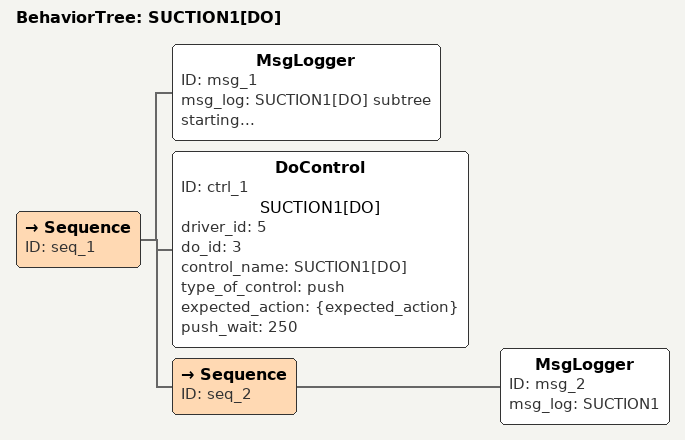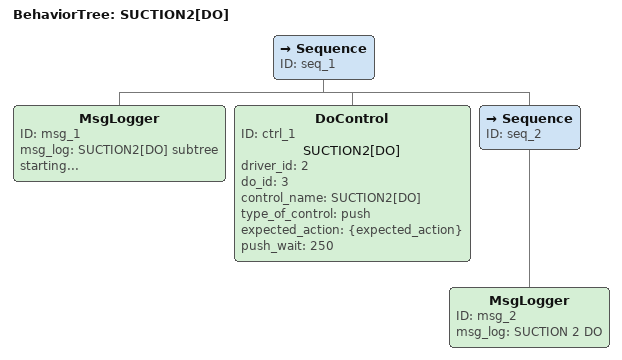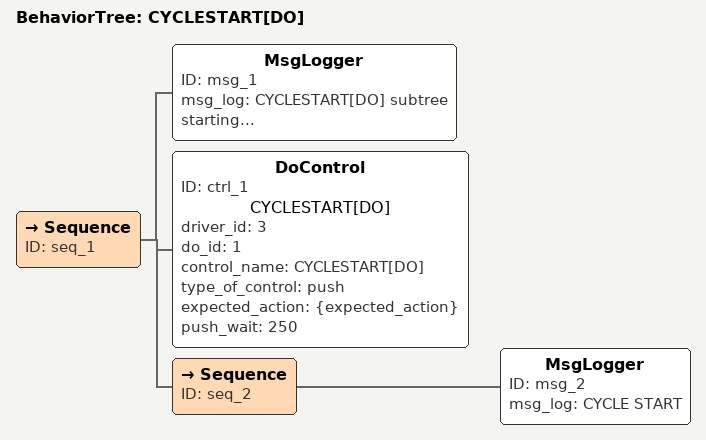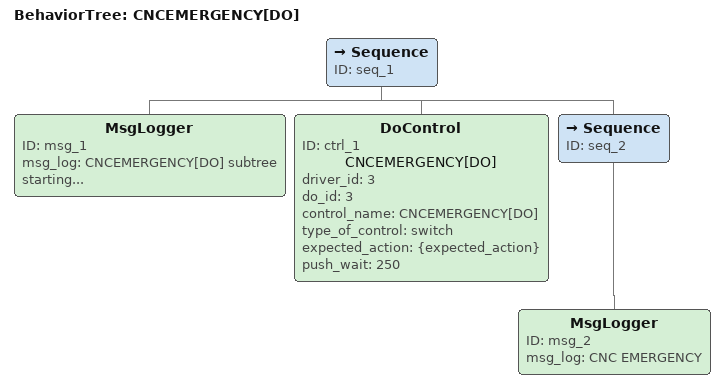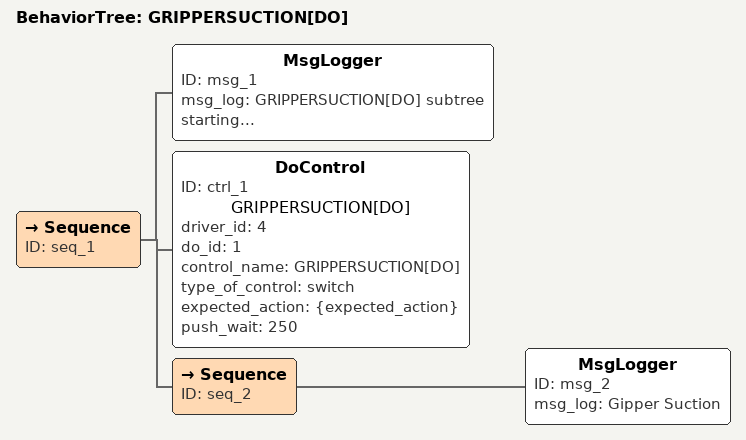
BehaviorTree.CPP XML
<BehaviorTree ID="SUCTION1[DO]">
  <Sequence ID="seq_1">
    <MsgLogger ID="msg_1" msg_log="SUCTION1[DO] subtree starting..."/>
    <DoControl ID="ctrl_1" name="SUCTION1[DO]" driver_id="5" do_id="3" control_name="SUCTION1[DO]" type_of_control="push" expected_action="{expected_action}" push_wait="250"/>
    <Sequence ID="seq_2">
      <MsgLogger ID="msg_2" msg_log="SUCTION1"/>
    </Sequence>
  </Sequence>
</BehaviorTree>

<BehaviorTree ID="SUCTION2[DO]">
  <Sequence ID="seq_1">
    <MsgLogger ID="msg_1" msg_log="SUCTION2[DO] subtree starting..."/>
    <DoControl ID="ctrl_1" name="SUCTION2[DO]" driver_id="2" do_id="3" control_name="SUCTION2[DO]" type_of_control="push" expected_action="{expected_action}" push_wait="250"/>
    <Sequence ID="seq_2">
      <MsgLogger ID="msg_2" msg_log="SUCTION 2 DO"/>
    </Sequence>
  </Sequence>
</BehaviorTree>

<BehaviorTree ID="CYCLESTART[DO]">
  <Sequence ID="seq_1">
    <MsgLogger ID="msg_1" msg_log="CYCLESTART[DO] subtree starting..."/>
    <DoControl ID="ctrl_1" name="CYCLESTART[DO]" driver_id="3" do_id="1" control_name="CYCLESTART[DO]" type_of_control="push" expected_action="{expected_action}" push_wait="250"/>
    <Sequence ID="seq_2">
      <MsgLogger ID="msg_2" msg_log="CYCLE START"/>
    </Sequence>
  </Sequence>
</BehaviorTree>

<BehaviorTree ID="CNCEMERGENCY[DO]">
  <Sequence ID="seq_1">
    <MsgLogger ID="msg_1" msg_log="CNCEMERGENCY[DO] subtree starting..."/>
    <DoControl ID="ctrl_1" name="CNCEMERGENCY[DO]" driver_id="3" do_id="3" control_name="CNCEMERGENCY[DO]" type_of_control="switch" expected_action="{expected_action}" push_wait="250"/>
    <Sequence ID="seq_2">
      <MsgLogger ID="msg_2" msg_log="CNC EMERGENCY"/>
    </Sequence>
  </Sequence>
</BehaviorTree>

<BehaviorTree ID="GRIPPERSUCTION[DO]">
  <Sequence ID="seq_1">
    <MsgLogger ID="msg_1" msg_log="GRIPPERSUCTION[DO] subtree starting..."/>
    <DoControl ID="ctrl_1" name="GRIPPERSUCTION[DO]" driver_id="4" do_id="1" control_name="GRIPPERSUCTION[DO]" type_of_control="switch" expected_action="{expected_action}" push_wait="250"/>
    <Sequence ID="seq_2">
      <MsgLogger ID="msg_2" msg_log="Gipper Suction"/>
    </Sequence>
  </Sequence>
</BehaviorTree>
